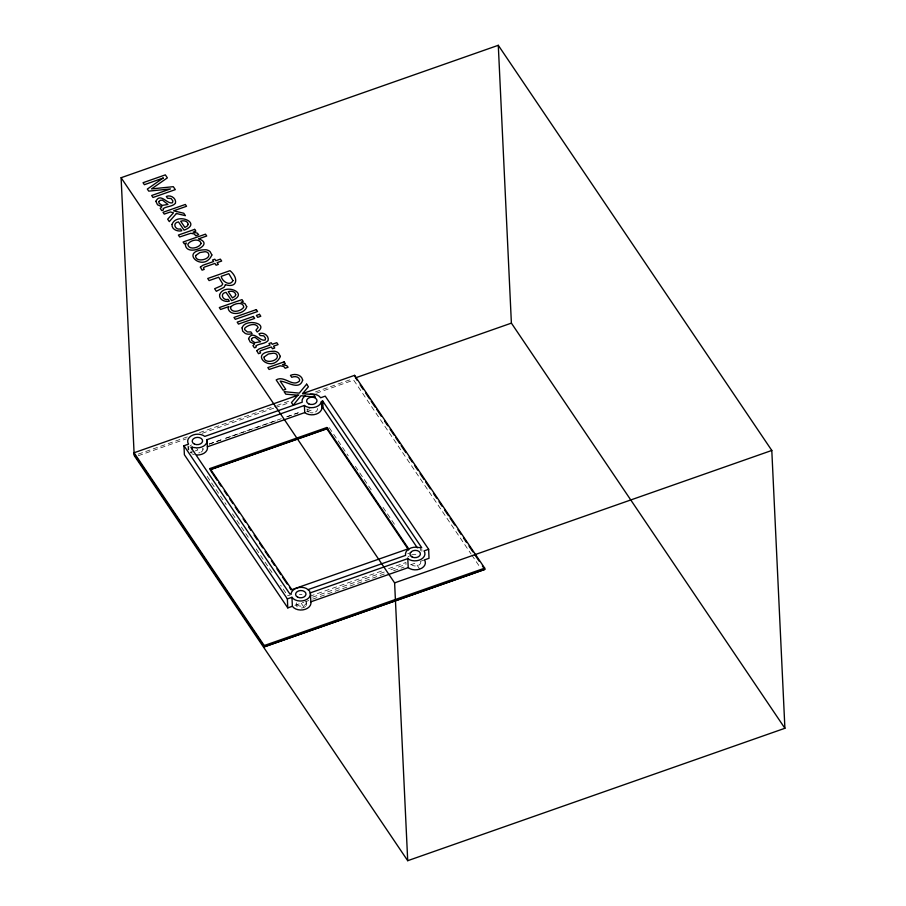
<?xml version="1.0" encoding="UTF-8"?>
<svg xmlns="http://www.w3.org/2000/svg" width="906" height="906" viewBox="0 0 906 906"><rect width="100%" height="100%" fill="white"/><g stroke="black" fill="none" stroke-linecap="round" stroke-linejoin="round"><path stroke-width="0.68" stroke-dasharray="4.53 3.4" d="M306.93 411.822L309.127 411.041M138.199 454.144L187.519 436.828M199.513 432.615L275.481 405.945M276.817 405.48L291.472 400.327M315.469 391.913L352.785 378.81M138.301 455.718L186.16 438.912M202.117 433.317L273.906 408.108M275.243 407.643L289.863 402.502M316.454 393.17L353.68 380.101L471.041 553.94M209.229 443.997L223.907 438.844M225.243 438.368L230.577 436.499M231.913 436.035L253.261 428.538M254.597 428.062L281.279 418.697M286.613 416.828L301.29 411.675M307.451 409.512L309.875 408.663M209.218 444.121L221.143 439.942M226.443 438.074L275.481 420.86M287.406 416.681L298.006 412.955M190.237 452.672L194.031 451.347M195.288 450.905L197.814 450.01L196.715 448.391M306.908 411.709L312.23 409.84M291.777 594.393L287.78 595.797L280.667 585.265M407.711 553.702L411.709 552.298M309.875 596.239L383.249 570.474M388.595 568.606L405.933 562.513L406.024 564.37L388.674 570.452M312.627 597.156L387.349 570.927M294.903 605.389L303.736 602.286M305.005 601.844L308.787 600.519M312.706 599.138L385.594 573.555M393.544 570.769L404.144 567.043M410.577 564.778L415.627 563.011L419.75 569.115M420.678 561.233L424.472 559.908M192.14 453.895L194.394 454.665M471.822 555.106L480.486 567.949M329.263 427.734L348.232 455.831M355.345 466.364L371.947 490.95M383.012 507.337L395.65 526.069M301.211 603.181L304.654 608.266M207.168 476.386L226.138 504.483M232.457 513.849L249.852 539.602M256.171 548.968L273.555 574.732M421.788 548.889L421.902 551.267M420.441 548.153L420.554 550.531M191.041 450.905L191.155 453.283M188.663 446.499L188.833 450.078M187.927 445.797L188.108 449.648A9.762 6.84 -2.7 0 1 188.652 447.892M202.921 448.345L202.967 449.546M407.553 557.417A9.762 6.84 -2.7 0 1 409.274 556.058M411.426 555.05A9.762 6.84 -2.7 0 1 416.398 554.313M299.433 594.619A9.762 6.84 -2.7 0 1 301.981 594.483M189.83 446.284A9.762 6.84 -2.7 0 1 191.551 444.925M202.91 448.595A5.21 3.647 -2.7 0 1 201.143 452.071M200 452.615A5.21 3.647 -2.7 0 1 198.708 452.932M317.338 408.481A5.21 3.647 -2.7 0 1 315.503 411.947M313.046 412.774A5.21 3.647 -2.7 0 1 310.362 412.66M309.173 412.23A5.21 3.647 -2.7 0 1 307.032 408.957M305.99 602.728A5.21 3.647 -2.7 0 1 306.16 605.514M305.537 606.374A5.21 3.647 -2.7 0 1 298.289 607.439M297.293 606.827A5.21 3.647 -2.7 0 1 297.009 602.388M306.307 601.777A5.21 3.647 -2.7 0 1 301.415 606.171A5.21 3.647 -2.7 0 1 296.002 602.331M420.724 561.607A5.21 3.647 -2.7 0 1 415.831 566.001A5.21 3.647 -2.7 0 1 410.418 562.162"/><path stroke-width="1.36" d="M321.856 408.357L321.313 410.112A9.762 6.84 -2.7 0 1 306.556 413.736L304.676 412.57M308.199 589.568L405.594 555.378L405.492 553.657A9.762 6.84 -2.7 0 1 418.538 547.507L421.732 547.7L322.729 401.052L321.437 401.505L320.973 402.977A9.762 6.84 -2.7 0 1 306.217 406.59L304.393 405.469L206.998 439.659L207.451 448.527A9.762 6.84 -2.7 0 1 196.885 454.993M322.729 401.052L323.068 408.187L321.777 408.651L321.437 401.505M121.098 177.723L498.289 45.3L771.799 450.452L784.902 728.277L407.711 860.7L134.201 455.548L121.098 177.723L394.608 582.875L407.711 860.7M298.765 394.937L134.065 452.762L264.212 645.548L264.269 646.839L484.755 569.432L484.699 568.141L354.552 375.356L302.751 393.544M355.446 377.87L511.392 323.125L498.289 45.3M310.112 394.155A9.762 6.84 -2.7 0 1 320.645 397.757L325.243 396.137L428.64 549.296L424.042 550.916A9.762 6.84 -2.7 0 1 421.471 559.104A9.762 6.84 -2.7 0 1 409.614 559.761L407.791 558.628L310.396 592.83L310.928 603.543A9.762 6.84 -2.7 0 1 302.91 609.874A9.762 6.84 -2.7 0 1 292.378 606.284L287.78 607.892L184.382 454.733L183.963 445.741L188.561 444.121A9.762 6.84 -2.7 0 1 191.132 435.933A9.762 6.84 -2.7 0 1 202.989 435.288L204.801 436.409L302.196 402.219L302.094 400.486A9.762 6.84 -2.7 0 1 305.537 395.763M206.998 439.659L207.112 441.392A9.762 6.84 -2.7 0 1 194.054 447.53L190.872 447.338L289.875 593.996L291.166 593.532L291.63 592.06A9.762 6.84 -2.7 0 1 306.387 588.447L309.637 591.086L310.509 594.551A9.762 6.84 -2.7 0 1 302.479 600.882A9.762 6.84 -2.7 0 1 291.959 597.292L287.361 598.9L287.78 607.892M207.338 446.805L304.733 412.604L304.393 405.469M326.851 428.81L210.079 469.806L210.011 468.515L326.783 427.519L408.583 548.685L408.64 549.976L326.851 428.81L326.783 427.519M210.679 469.365L327.938 428.198M408.583 548.685L291.811 589.67L210.011 468.515M310.826 601.822L408.221 567.62L407.791 558.628M394.608 582.875L771.799 450.452M264.212 645.548L484.699 568.141M408.164 567.586L410.033 568.753A9.762 6.84 -2.7 0 0 421.902 568.096A9.762 6.84 -2.7 0 0 424.472 559.908L429.025 558.3L428.64 549.296M511.392 323.125L784.902 728.277M356.987 380.158L354.552 375.356M360.135 384.835L363.295 389.512M365.662 393.011L369.603 398.855M371.177 401.188L375.118 407.032M376.703 409.365L381.437 416.375M384.586 421.052L387.745 425.729M390.112 429.229L394.053 435.073M395.628 437.405L399.58 443.249M401.154 445.593L405.888 452.604M409.036 457.27L412.196 461.947M414.563 465.446L417.711 470.123M420.078 473.634L424.031 479.467M425.605 481.811L430.339 488.821M433.487 493.487L436.647 498.164M439.014 501.675L442.162 506.341M444.529 509.851L448.481 515.695M450.055 518.028L454.789 525.038M457.938 529.716L461.097 534.381M463.464 537.892L466.613 542.558M468.98 546.069L472.932 551.913M474.506 554.245L479.24 561.256M482.388 565.933L484.755 569.432L264.269 646.839L134.133 454.065M323.068 408.187L417.315 547.802M210.86 470.973L217.157 480.293M218.731 482.626L221.087 486.126M224.235 490.78L227.372 495.446M229.739 498.934L232.887 503.6M235.243 507.088L239.173 512.921M243.102 518.742L245.469 522.241M248.618 526.896L250.973 530.395M254.122 535.05L257.259 539.716M259.626 543.204L262.774 547.87M265.13 551.358L269.059 557.19M271.415 560.678L274.563 565.344M276.93 568.832L280.86 574.664M282.434 576.997L287.145 583.985M289.512 587.473L291.086 589.806M183.963 445.741L287.361 598.9M291.959 597.292L292.378 606.284M192.163 446.885L192.276 449.263M185.402 244.756C186.432 257.451 215.832 244.461 198.618 238.844L206.715 236.002L205.469 234.167L183.091 242.027L184.258 243.771L186.342 243.035L185.402 244.756M155.889 201.313L157.519 204.779L161.902 206.693L160.26 208.391L161.721 210.52C163.59 210.158 163.703 209.954 163.148 208.629C166.795 206.126 172.434 206.772 175.436 203.306C176.727 198.516 170.634 194.371 166.319 196.477L167.508 198.244L171.132 198.561L172.887 200.906L172.502 202.706C167.395 204.813 160.385 192.027 155.889 201.313M248.561 338.595L250.192 342.06L254.575 343.974L252.933 345.662L254.393 347.802C256.262 347.428 256.375 347.236 255.82 345.899C259.467 343.408 265.107 344.042 268.108 340.588C269.399 335.798 263.306 331.641 258.991 333.759L260.181 335.526L263.805 335.832L265.56 338.187L265.175 339.988C260.067 342.094 253.057 329.297 248.561 338.595M302.672 380.101C299.433 391.007 287.032 381.369 280.192 381.132L285.73 389.331L283.148 390.237L276.183 379.931C284.303 374.937 292.468 387.643 299.456 381.052L299.671 379.841C298.867 376.318 294.507 376.103 291.755 377.292L290.464 375.378C294.926 373.329 301.63 374.654 302.672 380.101M211.868 254.96C203.454 273.861 177.463 249.999 206.013 249.762A7.407 5.198 -2.7 0 1 210.113 251.675L211.868 254.96M280.373 356.42C271.947 375.333 245.968 351.471 274.507 351.234A7.407 5.198 -2.7 0 1 278.606 353.147L280.373 356.42M200.373 267.1L202.072 270.147L204.224 269.388L203.408 267.95L204.269 267.145L214.892 263.42L216.104 265.22L218.335 264.427L217.123 262.638L221.664 261.041L220.373 259.139L215.832 260.724L214.801 259.207L212.57 259.988L213.601 261.517L202.831 265.288L200.373 267.1M256.783 350.656L258.47 353.691L260.634 352.944L259.807 351.505L260.679 350.701L271.29 346.975L272.502 348.765L274.733 347.983L273.521 346.194L278.063 344.597L276.783 342.695L272.242 344.28L271.211 342.762L268.98 343.544L270.011 345.073L259.241 348.844L256.783 350.656M225.447 284.688L224.076 287.293L216.341 291.29L214.62 288.731L221.517 285.696L222.751 283.997L218.686 277.225L209.116 280.588L207.712 278.493L230.022 270.668C238.742 277.916 237.587 288.402 225.447 284.688M158.822 201.574L159.094 203.238L162.174 205.39L167.961 204.45L162.491 200.158L160.283 200.328L158.822 201.574M251.494 338.855L251.766 340.509L254.846 342.672L260.634 341.732L255.164 337.44L252.967 337.598L251.494 338.855M172.038 224.439C171.37 229.411 177.701 231.857 181.789 230.758L180.532 228.901C175.413 230.566 171.812 222.842 178.493 221.925L184.054 230.158C203.046 223.17 176.579 211.8 172.038 224.439M219.58 294.869C218.924 299.829 225.243 302.276 229.331 301.177L228.086 299.331C222.955 300.985 219.354 293.272 226.036 292.355L231.596 300.588C250.588 293.601 224.122 282.219 219.58 294.869M246.715 306.715C245.096 313.918 229.558 316.794 228.097 308.221L228.901 306.545L220.588 309.467L219.32 307.576L241.993 299.614L243.227 301.449L241.075 302.208L245.005 303.646L246.715 306.715M242.095 327.893L242.672 331.154L245.232 333.408A6.161 4.315 -2.7 0 0 248.969 334.201L252.14 333.77L250.894 331.924L247.406 331.981L244.733 329.739A3.703 2.593 -2.7 0 1 245.266 327.655C248.448 324.96 256.058 322.264 258.142 327.474L255.945 330.158L257.179 331.992C270.169 323.283 244.903 318.04 242.095 327.893M195.617 255.571C194.915 263.555 213.103 259.229 207.961 252.797A4.1 2.877 -2.7 0 0 205.005 251.709L199.864 252.548L195.617 255.571M264.11 357.032C263.408 365.027 281.596 360.69 276.455 354.257A4.1 2.877 -2.7 0 0 273.51 353.181L268.357 354.008L264.11 357.032M232.967 280.634C230.056 286.67 222.027 281.46 221.2 276.341L228.833 273.669L232.967 280.634M201.132 243.431C199.445 247.87 188.674 250.679 187.814 244.326C190.022 240.192 199.49 237.666 201.132 243.431M188.176 224.371L187.395 225.922L184.915 227.451L180.702 221.211C183.374 220.237 187.938 220.838 188.176 224.371M235.719 294.79L234.937 296.353L232.457 297.881L228.244 291.641C230.917 290.667 235.481 291.256 235.719 294.79M230.849 306.806L230.452 307.678C231.528 313.838 241.596 311.132 243.805 307.066C242.921 301.007 233.805 303.669 230.849 306.806M306.636 384.155L299.252 393.147L284.088 391.641L285.786 394.167L297.848 395.209L291.472 402.581L293.227 405.175L300.996 395.741L315.367 397.088L313.68 394.608L302.513 393.702L308.402 386.771L306.636 384.155M176.41 213.499L169.309 221.608L167.678 219.195L173.51 212.819L170.351 211.97L164.246 214.11L163.023 212.298L185.322 204.462L186.545 206.285L173.601 210.826L183.782 213.25L185.402 215.662L176.41 213.499M163.171 178.04L147.338 189.071L148.731 191.132L170.509 188.924L151.676 195.492L153.012 197.474L175.311 189.637L173.318 186.681L151.495 188.912L167.372 177.859L165.345 174.869L143.046 182.706L144.382 184.699L163.171 178.04M194.654 229.365L178.391 235.073L179.671 236.964L190.781 233.295L194.224 233.952L195.753 235.741L198.641 234.722L197.293 233.136L193.057 232.14L195.866 231.155L194.654 229.365M256.307 309.614L233.997 317.44L235.277 319.331L257.587 311.505L256.307 309.614M253.374 316.477L237.191 322.162L238.482 324.088L254.665 318.402L253.374 316.477M259.49 314.337L256.398 315.424L257.689 317.338L260.792 316.251L259.49 314.337M284.11 361.868L267.848 367.576L269.116 369.467L280.237 365.798L283.68 366.454L285.197 368.244L288.085 367.236L286.749 365.639L282.513 364.654L285.322 363.668L284.11 361.868M308.776 403.895A5.21 3.647 -2.7 0 0 316.987 401.086A5.21 3.647 -2.7 0 0 309.671 397.575A5.21 3.647 -2.7 0 0 308.776 403.895M194.428 444.087A5.21 3.647 -2.7 0 0 202.582 441.211A5.21 3.647 -2.7 0 0 195.186 437.768A5.21 3.647 -2.7 0 0 194.428 444.087M297.814 597.247A5.21 3.647 -2.7 0 0 305.979 594.381A5.21 3.647 -2.7 0 0 298.595 590.927A5.21 3.647 -2.7 0 0 297.814 597.247M412.219 557.077A5.21 3.647 -2.7 0 0 420.384 554.212A5.21 3.647 -2.7 0 0 413.011 550.757A5.21 3.647 -2.7 0 0 412.219 557.077"/></g></svg>
